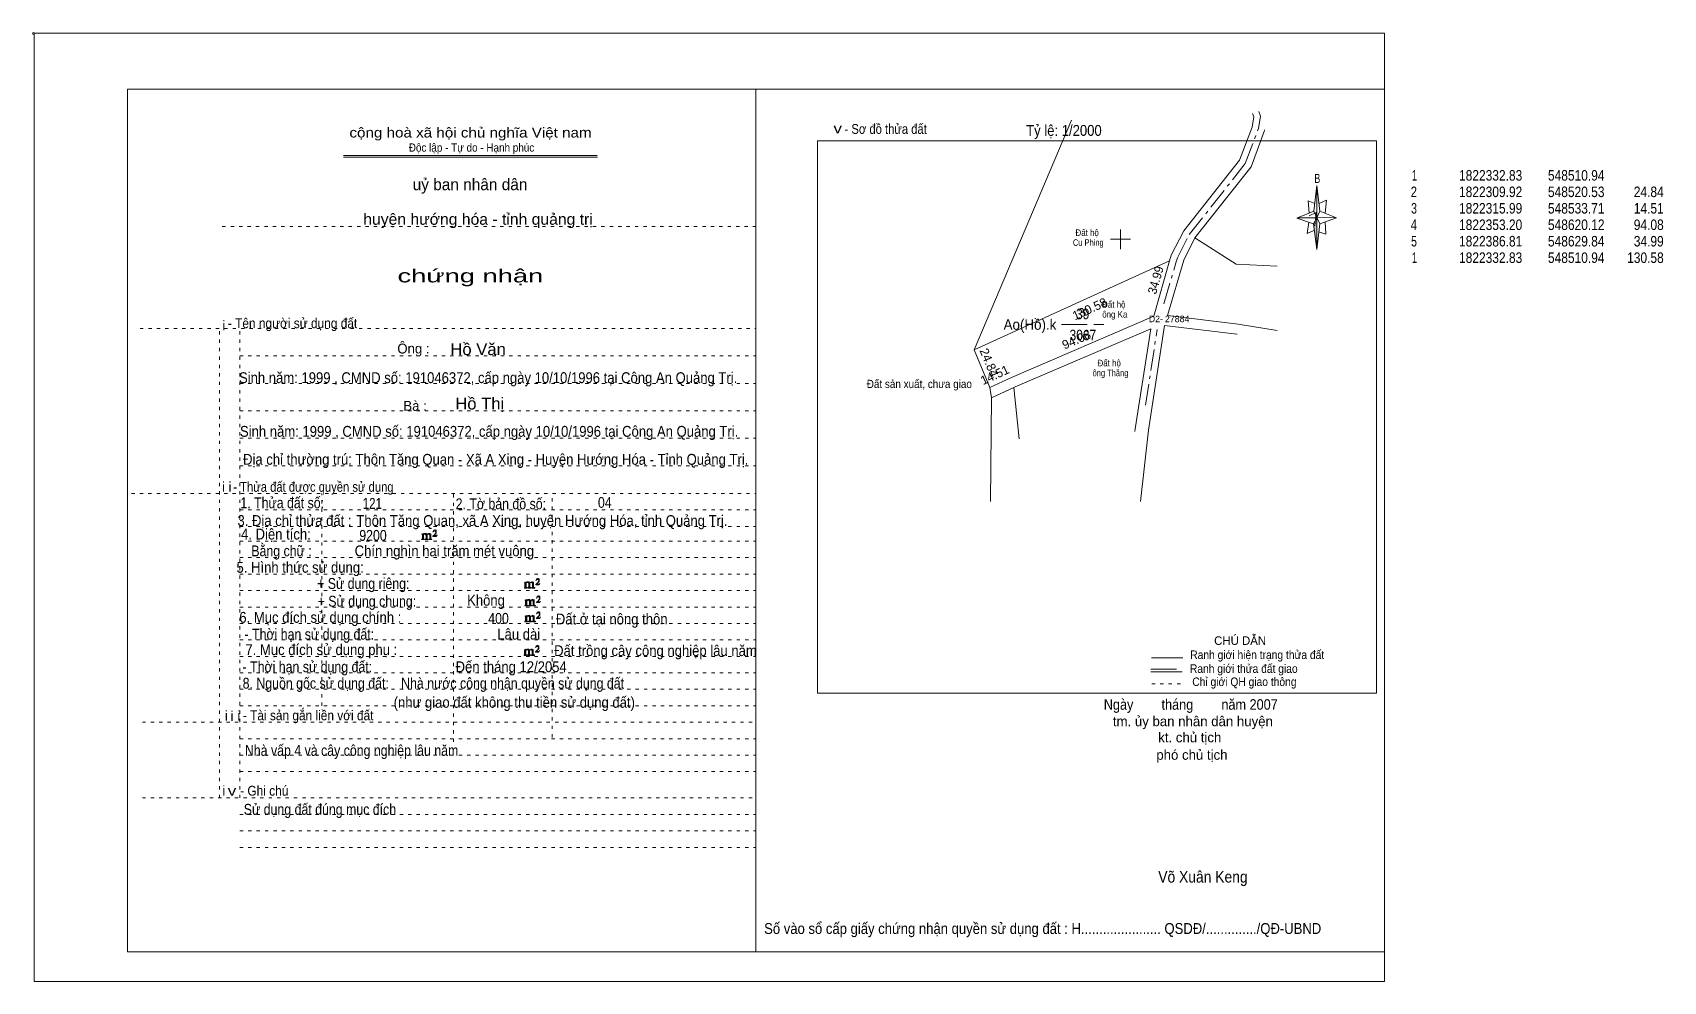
# Model space of a CAD drawing. Header units: centimetres. Extents: x -1.6 to 48, y -3.3 to 25.5.
import ezdxf
from ezdxf.enums import TextEntityAlignment as Align

# ---------------------------------------------------------------- set-up
doc = ezdxf.new("R2010")
doc.units = ezdxf.units.CM
doc.header["$LTSCALE"] = 0.13
for name, pattern in [('DOT_DASHED', [7.7, 5, -1.2, 0.3, -1.2]), ('DOTTED', [1.5, 0.3, -1.2]), ('LONG_DASHED', [7.5, 6, -1.5])]:
    doc.linetypes.add(name, pattern=pattern)
for name, color, linetype, lineweight in [('1', 7, 'DOTTED', 13), ('22', 7, 'Continuous', 13), ('33', 7, 'LONG_DASHED', 13), ('4', 7, 'Continuous', 13), ('5', 7, 'Continuous', 13), ('50', 7, 'Continuous', 13), ('53', 7, 'Continuous', 13)]:
    doc.layers.add(name, color=color, linetype=linetype, lineweight=lineweight)
for name, color, linetype in [('10', 7, 'Continuous'), ('23', 7, 'Continuous'), ('30', 7, 'Continuous'), ('52', 7, 'Continuous')]:
    doc.layers.add(name, color=color, linetype=linetype)

msp = doc.modelspace()

# ---------------------------------------------------------------- hatches: boundary and pattern name
at = {"layer": '5'}
msp.add_hatch(color=256, dxfattribs=at).paths.add_polyline_path([(37.46, 19.87), (37.46, 18.91), (37.36, 19.69)])
at = {"layer": '50'}
for points in [[(10.27, 10.13), (10.27, 10.12), (10.27, 10.11), (10.25, 10.11), (10.24, 10.11), (10.24, 10.1), (10.33, 10.1), (10.33, 10.11), (10.32, 10.11), (10.31, 10.11), (10.31, 10.12), (10.31, 10.13), (10.31, 10.24), (10.31, 10.25), (10.32, 10.26), (10.34, 10.26), (10.35, 10.26), (10.36, 10.26), (10.37, 10.25), (10.39, 10.22), (10.39, 10.13), (10.37, 10.12), (10.37, 10.11), (10.36, 10.11), (10.35, 10.11), (10.35, 10.1), (10.44, 10.1), (10.44, 10.11), (10.43, 10.11), (10.42, 10.11), (10.42, 10.12), (10.42, 10.13), (10.42, 10.24), (10.44, 10.26), (10.45, 10.26), (10.46, 10.26), (10.49, 10.26), (10.49, 10.25), (10.5, 10.24), (10.5, 10.22), (10.5, 10.13), (10.5, 10.12), (10.49, 10.11), (10.49, 10.11), (10.47, 10.11), (10.47, 10.1), (10.56, 10.1), (10.56, 10.11), (10.55, 10.11), (10.54, 10.11), (10.53, 10.12), (10.53, 10.13), (10.53, 10.2), (10.53, 10.25), (10.53, 10.26), (10.52, 10.27), (10.5, 10.28), (10.47, 10.28), (10.46, 10.28), (10.44, 10.27), (10.41, 10.25), (10.41, 10.26), (10.4, 10.28), (10.39, 10.28), (10.37, 10.28), (10.35, 10.28), (10.34, 10.28), (10.32, 10.26), (10.31, 10.26), (10.31, 10.25), (10.31, 10.25), (10.31, 10.26), (10.31, 10.28), (10.24, 10.26), (10.24, 10.26), (10.25, 10.26), (10.27, 10.25), (10.27, 10.24), (10.27, 10.23)], [(10.69, 10.19), (10.72, 10.24), (10.72, 10.24), (10.71, 10.22), (10.69, 10.22), (10.68, 10.22), (10.63, 10.22), (10.66, 10.26), (10.67, 10.27), (10.69, 10.28), (10.69, 10.3), (10.69, 10.32), (10.69, 10.34), (10.69, 10.35), (10.69, 10.37), (10.68, 10.38), (10.67, 10.38), (10.66, 10.39), (10.65, 10.39), (10.63, 10.38), (10.63, 10.38), (10.62, 10.37), (10.61, 10.35), (10.59, 10.33), (10.61, 10.33), (10.61, 10.35), (10.62, 10.35), (10.63, 10.36), (10.65, 10.36), (10.66, 10.36), (10.67, 10.35), (10.68, 10.35), (10.68, 10.32), (10.68, 10.3), (10.66, 10.28), (10.66, 10.26), (10.65, 10.25), (10.59, 10.2), (10.59, 10.19)], [(13.39, 8.66), (13.39, 8.65), (13.39, 8.64), (13.38, 8.64), (13.37, 8.64), (13.37, 8.62), (13.45, 8.62), (13.45, 8.64), (13.44, 8.64), (13.43, 8.64), (13.43, 8.65), (13.43, 8.66), (13.43, 8.77), (13.43, 8.78), (13.44, 8.79), (13.47, 8.79), (13.48, 8.79), (13.49, 8.79), (13.5, 8.78), (13.51, 8.74), (13.51, 8.66), (13.5, 8.65), (13.5, 8.64), (13.49, 8.64), (13.48, 8.64), (13.48, 8.62), (13.57, 8.62), (13.57, 8.64), (13.55, 8.64), (13.54, 8.64), (13.54, 8.65), (13.54, 8.66), (13.54, 8.77), (13.57, 8.79), (13.58, 8.79), (13.59, 8.79), (13.61, 8.79), (13.61, 8.78), (13.62, 8.77), (13.62, 8.74), (13.62, 8.66), (13.62, 8.65), (13.61, 8.64), (13.61, 8.64), (13.6, 8.64), (13.6, 8.62), (13.69, 8.62), (13.69, 8.64), (13.67, 8.64), (13.66, 8.64), (13.65, 8.65), (13.65, 8.66), (13.65, 8.73), (13.65, 8.78), (13.65, 8.79), (13.64, 8.8), (13.62, 8.81), (13.6, 8.81), (13.59, 8.81), (13.57, 8.8), (13.53, 8.78), (13.53, 8.79), (13.52, 8.81), (13.51, 8.81), (13.5, 8.81), (13.48, 8.81), (13.47, 8.81), (13.44, 8.79), (13.43, 8.79), (13.43, 8.78), (13.43, 8.78), (13.43, 8.79), (13.43, 8.81), (13.37, 8.79), (13.37, 8.79), (13.38, 8.79), (13.39, 8.78), (13.39, 8.77), (13.39, 8.76)], [(13.82, 8.72), (13.84, 8.77), (13.84, 8.77), (13.83, 8.74), (13.82, 8.74), (13.81, 8.74), (13.75, 8.74), (13.79, 8.79), (13.8, 8.8), (13.82, 8.81), (13.82, 8.83), (13.82, 8.84), (13.82, 8.87), (13.82, 8.88), (13.82, 8.9), (13.81, 8.91), (13.8, 8.91), (13.79, 8.92), (13.77, 8.92), (13.75, 8.91), (13.75, 8.91), (13.74, 8.9), (13.73, 8.88), (13.72, 8.86), (13.73, 8.86), (13.73, 8.88), (13.74, 8.88), (13.75, 8.89), (13.77, 8.89), (13.79, 8.89), (13.8, 8.88), (13.81, 8.88), (13.81, 8.84), (13.81, 8.83), (13.79, 8.81), (13.79, 8.79), (13.77, 8.78), (13.72, 8.73), (13.72, 8.72)], [(13.41, 8.12), (13.41, 8.11), (13.41, 8.1), (13.4, 8.1), (13.39, 8.1), (13.39, 8.09), (13.48, 8.09), (13.48, 8.1), (13.47, 8.1), (13.45, 8.1), (13.45, 8.11), (13.45, 8.12), (13.45, 8.23), (13.45, 8.24), (13.47, 8.26), (13.49, 8.26), (13.5, 8.26), (13.51, 8.26), (13.52, 8.24), (13.53, 8.21), (13.53, 8.12), (13.52, 8.11), (13.52, 8.1), (13.51, 8.1), (13.5, 8.1), (13.5, 8.09), (13.59, 8.09), (13.59, 8.1), (13.58, 8.1), (13.57, 8.1), (13.57, 8.11), (13.57, 8.12), (13.57, 8.23), (13.59, 8.26), (13.6, 8.26), (13.61, 8.26), (13.63, 8.26), (13.63, 8.24), (13.64, 8.23), (13.64, 8.21), (13.64, 8.12), (13.64, 8.11), (13.63, 8.1), (13.63, 8.1), (13.62, 8.1), (13.62, 8.09), (13.71, 8.09), (13.71, 8.1), (13.7, 8.1), (13.69, 8.1), (13.67, 8.11), (13.67, 8.12), (13.67, 8.2), (13.67, 8.24), (13.67, 8.26), (13.66, 8.27), (13.64, 8.28), (13.62, 8.28), (13.61, 8.28), (13.59, 8.27), (13.55, 8.24), (13.55, 8.26), (13.54, 8.28), (13.53, 8.28), (13.52, 8.28), (13.5, 8.28), (13.49, 8.28), (13.47, 8.26), (13.45, 8.26), (13.45, 8.24), (13.45, 8.24), (13.45, 8.26), (13.45, 8.28), (13.39, 8.26), (13.39, 8.26), (13.4, 8.26), (13.41, 8.24), (13.41, 8.23), (13.41, 8.22)], [(13.84, 8.19), (13.86, 8.23), (13.86, 8.23), (13.85, 8.21), (13.84, 8.21), (13.83, 8.21), (13.77, 8.21), (13.81, 8.26), (13.82, 8.27), (13.84, 8.28), (13.84, 8.3), (13.84, 8.31), (13.84, 8.33), (13.84, 8.34), (13.84, 8.37), (13.83, 8.38), (13.82, 8.38), (13.81, 8.39), (13.8, 8.39), (13.77, 8.38), (13.77, 8.38), (13.76, 8.37), (13.75, 8.34), (13.74, 8.32), (13.75, 8.32), (13.75, 8.34), (13.76, 8.34), (13.77, 8.36), (13.8, 8.36), (13.81, 8.36), (13.82, 8.34), (13.83, 8.34), (13.83, 8.31), (13.83, 8.3), (13.81, 8.28), (13.81, 8.26), (13.8, 8.24), (13.74, 8.2), (13.74, 8.19)], [(13.41, 7.64), (13.41, 7.63), (13.41, 7.62), (13.4, 7.62), (13.39, 7.62), (13.39, 7.6), (13.47, 7.6), (13.47, 7.62), (13.46, 7.62), (13.45, 7.62), (13.45, 7.63), (13.45, 7.64), (13.45, 7.75), (13.45, 7.76), (13.46, 7.77), (13.49, 7.77), (13.5, 7.77), (13.51, 7.77), (13.52, 7.76), (13.53, 7.72), (13.53, 7.64), (13.52, 7.63), (13.52, 7.62), (13.51, 7.62), (13.5, 7.62), (13.5, 7.6), (13.59, 7.6), (13.59, 7.62), (13.57, 7.62), (13.56, 7.62), (13.56, 7.63), (13.56, 7.64), (13.56, 7.75), (13.59, 7.77), (13.6, 7.77), (13.61, 7.77), (13.63, 7.77), (13.63, 7.76), (13.64, 7.75), (13.64, 7.72), (13.64, 7.64), (13.64, 7.63), (13.63, 7.62), (13.63, 7.62), (13.62, 7.62), (13.62, 7.6), (13.71, 7.6), (13.71, 7.62), (13.69, 7.62), (13.68, 7.62), (13.67, 7.63), (13.67, 7.64), (13.67, 7.71), (13.67, 7.76), (13.67, 7.77), (13.66, 7.78), (13.64, 7.79), (13.62, 7.79), (13.61, 7.79), (13.59, 7.78), (13.55, 7.76), (13.55, 7.77), (13.54, 7.79), (13.53, 7.79), (13.52, 7.79), (13.5, 7.79), (13.49, 7.79), (13.46, 7.77), (13.45, 7.77), (13.45, 7.76), (13.45, 7.76), (13.45, 7.77), (13.45, 7.79), (13.39, 7.77), (13.39, 7.77), (13.4, 7.77), (13.41, 7.76), (13.41, 7.75), (13.41, 7.74)], [(13.84, 7.7), (13.86, 7.75), (13.86, 7.75), (13.85, 7.72), (13.84, 7.72), (13.83, 7.72), (13.77, 7.72), (13.81, 7.77), (13.82, 7.78), (13.84, 7.79), (13.84, 7.81), (13.84, 7.82), (13.84, 7.85), (13.84, 7.86), (13.84, 7.88), (13.83, 7.89), (13.82, 7.89), (13.81, 7.9), (13.79, 7.9), (13.77, 7.89), (13.77, 7.89), (13.76, 7.88), (13.75, 7.86), (13.74, 7.84), (13.75, 7.84), (13.75, 7.86), (13.76, 7.86), (13.77, 7.87), (13.79, 7.87), (13.81, 7.87), (13.82, 7.86), (13.83, 7.86), (13.83, 7.82), (13.83, 7.81), (13.81, 7.79), (13.81, 7.77), (13.79, 7.76), (13.74, 7.71), (13.74, 7.7)], [(13.38, 6.62), (13.38, 6.61), (13.38, 6.6), (13.37, 6.6), (13.36, 6.6), (13.36, 6.58), (13.44, 6.58), (13.44, 6.6), (13.43, 6.6), (13.42, 6.6), (13.42, 6.61), (13.42, 6.62), (13.42, 6.73), (13.42, 6.74), (13.43, 6.75), (13.46, 6.75), (13.47, 6.75), (13.48, 6.75), (13.49, 6.74), (13.5, 6.7), (13.5, 6.62), (13.49, 6.61), (13.49, 6.6), (13.48, 6.6), (13.47, 6.6), (13.47, 6.58), (13.56, 6.58), (13.56, 6.6), (13.54, 6.6), (13.53, 6.6), (13.53, 6.61), (13.53, 6.62), (13.53, 6.73), (13.56, 6.75), (13.57, 6.75), (13.58, 6.75), (13.6, 6.75), (13.6, 6.74), (13.61, 6.73), (13.61, 6.7), (13.61, 6.62), (13.61, 6.61), (13.6, 6.6), (13.6, 6.6), (13.59, 6.6), (13.59, 6.58), (13.68, 6.58), (13.68, 6.6), (13.66, 6.6), (13.65, 6.6), (13.64, 6.61), (13.64, 6.62), (13.64, 6.69), (13.64, 6.74), (13.64, 6.75), (13.63, 6.76), (13.61, 6.77), (13.59, 6.77), (13.58, 6.77), (13.56, 6.76), (13.52, 6.74), (13.52, 6.75), (13.51, 6.77), (13.5, 6.77), (13.49, 6.77), (13.47, 6.77), (13.46, 6.77), (13.43, 6.75), (13.42, 6.75), (13.42, 6.74), (13.42, 6.74), (13.42, 6.75), (13.42, 6.77), (13.36, 6.75), (13.36, 6.75), (13.37, 6.75), (13.38, 6.74), (13.38, 6.73), (13.38, 6.72)], [(13.81, 6.68), (13.83, 6.73), (13.83, 6.73), (13.82, 6.7), (13.81, 6.7), (13.8, 6.7), (13.74, 6.7), (13.78, 6.75), (13.79, 6.76), (13.81, 6.77), (13.81, 6.79), (13.81, 6.8), (13.81, 6.83), (13.81, 6.84), (13.81, 6.86), (13.8, 6.87), (13.79, 6.87), (13.78, 6.88), (13.76, 6.88), (13.74, 6.87), (13.74, 6.87), (13.73, 6.86), (13.72, 6.84), (13.71, 6.82), (13.72, 6.82), (13.72, 6.84), (13.73, 6.84), (13.74, 6.85), (13.76, 6.85), (13.78, 6.85), (13.79, 6.84), (13.8, 6.84), (13.8, 6.8), (13.8, 6.79), (13.78, 6.77), (13.78, 6.75), (13.76, 6.74), (13.71, 6.69), (13.71, 6.68)]]:
    msp.add_hatch(color=256, dxfattribs=at).paths.add_polyline_path(points)

# ---------------------------------------------------------------- linework, layer by layer
at = {"layer": '1', "linetype": 'Continuous'}
for p, q in [((1.31, -2.42), (1.31, 23.78)), ((1.31, 23.78), (39.51, 23.78)), ((20.41, -2.42), (20.41, 23.78)), ((39.51, -2.42), (39.51, 23.78)), ((7.87, 21.76), (15.58, 21.76)), ((7.87, 21.71), (15.59, 21.71)), ((37.36, 19.69), (36.85, 19.86)), ((1.31, -2.42), (39.51, -2.42))]:
    msp.add_line(p, q, dxfattribs=at)
at = {"layer": '1'}
for p, q in [((4.19, 19.61), (20.41, 19.61)), ((1.69, 16.51), (20.41, 16.51)), ((4.11, 2.25), (4.11, 16.51)), ((4.72, 2.25), (4.72, 16.51)), ((4.72, 15.68), (20.41, 15.68)), ((4.72, 14.84), (20.41, 14.84)), ((4.72, 14.01), (20.41, 14.01)), ((4.72, 13.18), (20.41, 13.18)), ((4.72, 12.34), (20.41, 12.34)), ((1.43, 11.5), (20.41, 11.5)), ((7.22, 5.05), (7.22, 11.5)), ((11.22, 3.95), (11.22, 11.5)), ((14.22, 4.09), (14.22, 11.5)), ((4.72, 11), (20.41, 11)), ((4.72, 10.5), (20.41, 10.5)), ((4.72, 10.05), (20.41, 10.05)), ((4.72, 9.55), (20.41, 9.55)), ((4.72, 9.05), (20.41, 9.05)), ((4.72, 8.55), (20.41, 8.55)), ((4.72, 8.05), (20.41, 8.05)), ((4.72, 7.55), (20.41, 7.55)), ((4.72, 7.05), (20.41, 7.05)), ((4.72, 6.55), (20.41, 6.55)), ((4.72, 6.05), (20.41, 6.05)), ((4.72, 5.55), (20.41, 5.55)), ((4.72, 5.05), (20.41, 5.05)), ((1.76, 4.55), (20.41, 4.55)), ((4.72, 4.05), (20.41, 4.05)), ((4.72, 3.55), (20.41, 3.55)), ((4.72, 3.05), (20.41, 3.05)), ((1.76, 2.25), (20.41, 2.25)), ((4.72, 1.75), (20.41, 1.75)), ((4.72, 1.25), (20.41, 1.25)), ((4.72, 0.75), (20.41, 0.75))]:
    msp.add_line(p, q, dxfattribs=at)
at = {"layer": '1', "linetype": 'Continuous'}
msp.add_lwpolyline([(-1.53, -3.32), (39.51, -3.32), (39.51, 25.48), (-1.53, 25.48)], close=True, dxfattribs=at)
msp.add_lwpolyline([(37.37, 19.49), (37.16, 19.39), (37.21, 19.74)], dxfattribs=at)
at = {"layer": '22'}
for p, q in [((30, 22.84), (27.04, 15.86)), ((27.04, 15.86), (32.98, 18.56)), ((32.5, 16.88), (32.98, 18.56)), ((27.04, 15.86), (27.52, 14.72)), ((27.52, 14.72), (27.57, 14.4)), ((27.57, 14.4), (27.54, 11.25)), ((27.57, 14.4), (28.25, 14.72)), ((28.25, 14.72), (28.41, 13.16))]:
    msp.add_line(p, q, dxfattribs=at)
at = {"layer": '22', "linetype": 'DOT_DASHED'}
for p, q in [((32.81, 17.26), (33.17, 18.5)), ((32.25, 14.18), (32.6, 16.48))]:
    msp.add_line(p, q, dxfattribs=at)
at = {"layer": '22'}
for points in [[(32.98, 18.56), (33.03, 18.74), (33.41, 19.48), (35.11, 21.62), (35.49, 22.62), (35.54, 22.94), (35.5, 23.04)], [(33.75, 19.26), (35.46, 21.42), (35.87, 22.52), (35.88, 22.54)], [(32.92, 16.9), (33.41, 18.58), (33.75, 19.26)], [(33.75, 19.26), (35, 18.46), (36.25, 18.4)], [(32.5, 16.88), (28.18, 15.02), (27.52, 14.72)], [(36.25, 16.45), (35.07, 16.64), (32.92, 16.9)], [(32.41, 16.5), (28.29, 14.74), (28.25, 14.72)], [(31.93, 13.38), (31.94, 13.46), (32.41, 16.5)], [(32.1, 11.25), (32.34, 13.42), (32.83, 16.6)], [(35.04, 16.34), (35.03, 16.34), (32.83, 16.6)]]:
    msp.add_lwpolyline(points, dxfattribs=at)
at = {"layer": '22', "linetype": 'DOT_DASHED'}
msp.add_lwpolyline([(33.17, 18.5), (33.22, 18.66), (33.58, 19.36), (35.28, 21.52), (35.68, 22.58), (35.74, 22.96), (35.69, 23.1)], dxfattribs=at)
at = {"layer": '33'}
msp.add_line((29.7, 16.63), (30.98, 16.63), dxfattribs=at)
at = {"layer": '4'}
for p, q in [((32.43, 6.51), (33.38, 6.51)), ((32.41, 6.08), (33.36, 6.08))]:
    msp.add_line(p, q, dxfattribs=at)
at = {"layer": '4', "linetype": 'LONG_DASHED'}
msp.add_line((32.41, 6.16), (33.36, 6.16), dxfattribs=at)
at = {"layer": '4', "linetype": 'DOTTED'}
msp.add_line((32.44, 5.72), (33.43, 5.72), dxfattribs=at)
at = {"layer": '4'}
msp.add_lwpolyline([(22.28, 22.21), (39.27, 22.21), (39.27, 5.43), (22.28, 5.43)], close=True, dxfattribs=at)
msp.add_circle((-1.55, 25.47), 0.025, dxfattribs=at)
at = {"layer": '5'}
for p, q in [((37.37, 20.07), (37.46, 20.85)), ((37.55, 20.07), (38.05, 19.87)), ((37.55, 19.69), (37.46, 18.91)), ((37.73, 19.37), (37.52, 19.45)), ((37.71, 19.75), (37.73, 19.37))]:
    msp.add_line(p, q, dxfattribs=at)
for points in [[(37.46, 20.85), (37.55, 20.07), (37.46, 19.87)], [(37.46, 19.87), (36.87, 19.87), (37.37, 20.07), (37.55, 19.69), (38.05, 19.87), (37.46, 19.89)], [(37.46, 19.87), (37.46, 18.91), (37.36, 19.69)]]:
    msp.add_lwpolyline(points, close=True, dxfattribs=at)
for points in [[(37.4, 20.31), (37.19, 20.39), (37.22, 20.01)], [(37.53, 20.31), (37.75, 20.41), (37.71, 20.01)], [(37.46, 19.87), (37.37, 20.07), (36.87, 19.87)], [(37.22, 19.93), (37.44, 20.03), (37.4, 19.63)], [(37.46, 19.87), (37.55, 19.69), (38.05, 19.87)]]:
    msp.add_lwpolyline(points, dxfattribs=at)
at = {"layer": '50'}
for points in [[(10.27, 10.13), (10.27, 10.12), (10.27, 10.11), (10.25, 10.11), (10.24, 10.11), (10.24, 10.1), (10.33, 10.1), (10.33, 10.11), (10.32, 10.11), (10.31, 10.11), (10.31, 10.12), (10.31, 10.13), (10.31, 10.24), (10.31, 10.25), (10.32, 10.26), (10.34, 10.26), (10.35, 10.26), (10.36, 10.26), (10.37, 10.25), (10.39, 10.22), (10.39, 10.13), (10.37, 10.12), (10.37, 10.11), (10.36, 10.11), (10.35, 10.11), (10.35, 10.1), (10.44, 10.1), (10.44, 10.11), (10.43, 10.11), (10.42, 10.11), (10.42, 10.12), (10.42, 10.13), (10.42, 10.24), (10.44, 10.26), (10.45, 10.26), (10.46, 10.26), (10.49, 10.26), (10.49, 10.25), (10.5, 10.24), (10.5, 10.22), (10.5, 10.13), (10.5, 10.12), (10.49, 10.11), (10.49, 10.11), (10.47, 10.11), (10.47, 10.1), (10.56, 10.1), (10.56, 10.11), (10.55, 10.11), (10.54, 10.11), (10.53, 10.12), (10.53, 10.13), (10.53, 10.2), (10.53, 10.25), (10.53, 10.26), (10.52, 10.27), (10.5, 10.28), (10.47, 10.28), (10.46, 10.28), (10.44, 10.27), (10.41, 10.25), (10.41, 10.26), (10.4, 10.28), (10.39, 10.28), (10.37, 10.28), (10.35, 10.28), (10.34, 10.28), (10.32, 10.26), (10.31, 10.26), (10.31, 10.25), (10.31, 10.25), (10.31, 10.26), (10.31, 10.28), (10.24, 10.26), (10.24, 10.26), (10.25, 10.26), (10.27, 10.25), (10.27, 10.24), (10.27, 10.23)], [(10.69, 10.19), (10.72, 10.24), (10.72, 10.24), (10.71, 10.22), (10.69, 10.22), (10.68, 10.22), (10.63, 10.22), (10.66, 10.26), (10.67, 10.27), (10.69, 10.28), (10.69, 10.3), (10.69, 10.32), (10.69, 10.34), (10.69, 10.35), (10.69, 10.37), (10.68, 10.38), (10.67, 10.38), (10.66, 10.39), (10.65, 10.39), (10.63, 10.38), (10.63, 10.38), (10.62, 10.37), (10.61, 10.35), (10.59, 10.33), (10.61, 10.33), (10.61, 10.35), (10.62, 10.35), (10.63, 10.36), (10.65, 10.36), (10.66, 10.36), (10.67, 10.35), (10.68, 10.35), (10.68, 10.32), (10.68, 10.3), (10.66, 10.28), (10.66, 10.26), (10.65, 10.25), (10.59, 10.2), (10.59, 10.19)], [(13.39, 8.66), (13.39, 8.65), (13.39, 8.64), (13.38, 8.64), (13.37, 8.64), (13.37, 8.62), (13.45, 8.62), (13.45, 8.64), (13.44, 8.64), (13.43, 8.64), (13.43, 8.65), (13.43, 8.66), (13.43, 8.77), (13.43, 8.78), (13.44, 8.79), (13.47, 8.79), (13.48, 8.79), (13.49, 8.79), (13.5, 8.78), (13.51, 8.74), (13.51, 8.66), (13.5, 8.65), (13.5, 8.64), (13.49, 8.64), (13.48, 8.64), (13.48, 8.62), (13.57, 8.62), (13.57, 8.64), (13.55, 8.64), (13.54, 8.64), (13.54, 8.65), (13.54, 8.66), (13.54, 8.77), (13.57, 8.79), (13.58, 8.79), (13.59, 8.79), (13.61, 8.79), (13.61, 8.78), (13.62, 8.77), (13.62, 8.74), (13.62, 8.66), (13.62, 8.65), (13.61, 8.64), (13.61, 8.64), (13.6, 8.64), (13.6, 8.62), (13.69, 8.62), (13.69, 8.64), (13.67, 8.64), (13.66, 8.64), (13.65, 8.65), (13.65, 8.66), (13.65, 8.73), (13.65, 8.78), (13.65, 8.79), (13.64, 8.8), (13.62, 8.81), (13.6, 8.81), (13.59, 8.81), (13.57, 8.8), (13.53, 8.78), (13.53, 8.79), (13.52, 8.81), (13.51, 8.81), (13.5, 8.81), (13.48, 8.81), (13.47, 8.81), (13.44, 8.79), (13.43, 8.79), (13.43, 8.78), (13.43, 8.78), (13.43, 8.79), (13.43, 8.81), (13.37, 8.79), (13.37, 8.79), (13.38, 8.79), (13.39, 8.78), (13.39, 8.77), (13.39, 8.76)], [(13.82, 8.72), (13.84, 8.77), (13.84, 8.77), (13.83, 8.74), (13.82, 8.74), (13.81, 8.74), (13.75, 8.74), (13.79, 8.79), (13.8, 8.8), (13.82, 8.81), (13.82, 8.83), (13.82, 8.84), (13.82, 8.87), (13.82, 8.88), (13.82, 8.9), (13.81, 8.91), (13.8, 8.91), (13.79, 8.92), (13.77, 8.92), (13.75, 8.91), (13.75, 8.91), (13.74, 8.9), (13.73, 8.88), (13.72, 8.86), (13.73, 8.86), (13.73, 8.88), (13.74, 8.88), (13.75, 8.89), (13.77, 8.89), (13.79, 8.89), (13.8, 8.88), (13.81, 8.88), (13.81, 8.84), (13.81, 8.83), (13.79, 8.81), (13.79, 8.79), (13.77, 8.78), (13.72, 8.73), (13.72, 8.72)], [(13.41, 8.12), (13.41, 8.11), (13.41, 8.1), (13.4, 8.1), (13.39, 8.1), (13.39, 8.09), (13.48, 8.09), (13.48, 8.1), (13.47, 8.1), (13.45, 8.1), (13.45, 8.11), (13.45, 8.12), (13.45, 8.23), (13.45, 8.24), (13.47, 8.26), (13.49, 8.26), (13.5, 8.26), (13.51, 8.26), (13.52, 8.24), (13.53, 8.21), (13.53, 8.12), (13.52, 8.11), (13.52, 8.1), (13.51, 8.1), (13.5, 8.1), (13.5, 8.09), (13.59, 8.09), (13.59, 8.1), (13.58, 8.1), (13.57, 8.1), (13.57, 8.11), (13.57, 8.12), (13.57, 8.23), (13.59, 8.26), (13.6, 8.26), (13.61, 8.26), (13.63, 8.26), (13.63, 8.24), (13.64, 8.23), (13.64, 8.21), (13.64, 8.12), (13.64, 8.11), (13.63, 8.1), (13.63, 8.1), (13.62, 8.1), (13.62, 8.09), (13.71, 8.09), (13.71, 8.1), (13.7, 8.1), (13.69, 8.1), (13.67, 8.11), (13.67, 8.12), (13.67, 8.2), (13.67, 8.24), (13.67, 8.26), (13.66, 8.27), (13.64, 8.28), (13.62, 8.28), (13.61, 8.28), (13.59, 8.27), (13.55, 8.24), (13.55, 8.26), (13.54, 8.28), (13.53, 8.28), (13.52, 8.28), (13.5, 8.28), (13.49, 8.28), (13.47, 8.26), (13.45, 8.26), (13.45, 8.24), (13.45, 8.24), (13.45, 8.26), (13.45, 8.28), (13.39, 8.26), (13.39, 8.26), (13.4, 8.26), (13.41, 8.24), (13.41, 8.23), (13.41, 8.22)], [(13.84, 8.19), (13.86, 8.23), (13.86, 8.23), (13.85, 8.21), (13.84, 8.21), (13.83, 8.21), (13.77, 8.21), (13.81, 8.26), (13.82, 8.27), (13.84, 8.28), (13.84, 8.3), (13.84, 8.31), (13.84, 8.33), (13.84, 8.34), (13.84, 8.37), (13.83, 8.38), (13.82, 8.38), (13.81, 8.39), (13.8, 8.39), (13.77, 8.38), (13.77, 8.38), (13.76, 8.37), (13.75, 8.34), (13.74, 8.32), (13.75, 8.32), (13.75, 8.34), (13.76, 8.34), (13.77, 8.36), (13.8, 8.36), (13.81, 8.36), (13.82, 8.34), (13.83, 8.34), (13.83, 8.31), (13.83, 8.3), (13.81, 8.28), (13.81, 8.26), (13.8, 8.24), (13.74, 8.2), (13.74, 8.19)], [(13.41, 7.64), (13.41, 7.63), (13.41, 7.62), (13.4, 7.62), (13.39, 7.62), (13.39, 7.6), (13.47, 7.6), (13.47, 7.62), (13.46, 7.62), (13.45, 7.62), (13.45, 7.63), (13.45, 7.64), (13.45, 7.75), (13.45, 7.76), (13.46, 7.77), (13.49, 7.77), (13.5, 7.77), (13.51, 7.77), (13.52, 7.76), (13.53, 7.72), (13.53, 7.64), (13.52, 7.63), (13.52, 7.62), (13.51, 7.62), (13.5, 7.62), (13.5, 7.6), (13.59, 7.6), (13.59, 7.62), (13.57, 7.62), (13.56, 7.62), (13.56, 7.63), (13.56, 7.64), (13.56, 7.75), (13.59, 7.77), (13.6, 7.77), (13.61, 7.77), (13.63, 7.77), (13.63, 7.76), (13.64, 7.75), (13.64, 7.72), (13.64, 7.64), (13.64, 7.63), (13.63, 7.62), (13.63, 7.62), (13.62, 7.62), (13.62, 7.6), (13.71, 7.6), (13.71, 7.62), (13.69, 7.62), (13.68, 7.62), (13.67, 7.63), (13.67, 7.64), (13.67, 7.71), (13.67, 7.76), (13.67, 7.77), (13.66, 7.78), (13.64, 7.79), (13.62, 7.79), (13.61, 7.79), (13.59, 7.78), (13.55, 7.76), (13.55, 7.77), (13.54, 7.79), (13.53, 7.79), (13.52, 7.79), (13.5, 7.79), (13.49, 7.79), (13.46, 7.77), (13.45, 7.77), (13.45, 7.76), (13.45, 7.76), (13.45, 7.77), (13.45, 7.79), (13.39, 7.77), (13.39, 7.77), (13.4, 7.77), (13.41, 7.76), (13.41, 7.75), (13.41, 7.74)], [(13.84, 7.7), (13.86, 7.75), (13.86, 7.75), (13.85, 7.72), (13.84, 7.72), (13.83, 7.72), (13.77, 7.72), (13.81, 7.77), (13.82, 7.78), (13.84, 7.79), (13.84, 7.81), (13.84, 7.82), (13.84, 7.85), (13.84, 7.86), (13.84, 7.88), (13.83, 7.89), (13.82, 7.89), (13.81, 7.9), (13.79, 7.9), (13.77, 7.89), (13.77, 7.89), (13.76, 7.88), (13.75, 7.86), (13.74, 7.84), (13.75, 7.84), (13.75, 7.86), (13.76, 7.86), (13.77, 7.87), (13.79, 7.87), (13.81, 7.87), (13.82, 7.86), (13.83, 7.86), (13.83, 7.82), (13.83, 7.81), (13.81, 7.79), (13.81, 7.77), (13.79, 7.76), (13.74, 7.71), (13.74, 7.7)], [(13.38, 6.62), (13.38, 6.61), (13.38, 6.6), (13.37, 6.6), (13.36, 6.6), (13.36, 6.58), (13.44, 6.58), (13.44, 6.6), (13.43, 6.6), (13.42, 6.6), (13.42, 6.61), (13.42, 6.62), (13.42, 6.73), (13.42, 6.74), (13.43, 6.75), (13.46, 6.75), (13.47, 6.75), (13.48, 6.75), (13.49, 6.74), (13.5, 6.7), (13.5, 6.62), (13.49, 6.61), (13.49, 6.6), (13.48, 6.6), (13.47, 6.6), (13.47, 6.58), (13.56, 6.58), (13.56, 6.6), (13.54, 6.6), (13.53, 6.6), (13.53, 6.61), (13.53, 6.62), (13.53, 6.73), (13.56, 6.75), (13.57, 6.75), (13.58, 6.75), (13.6, 6.75), (13.6, 6.74), (13.61, 6.73), (13.61, 6.7), (13.61, 6.62), (13.61, 6.61), (13.6, 6.6), (13.6, 6.6), (13.59, 6.6), (13.59, 6.58), (13.68, 6.58), (13.68, 6.6), (13.66, 6.6), (13.65, 6.6), (13.64, 6.61), (13.64, 6.62), (13.64, 6.69), (13.64, 6.74), (13.64, 6.75), (13.63, 6.76), (13.61, 6.77), (13.59, 6.77), (13.58, 6.77), (13.56, 6.76), (13.52, 6.74), (13.52, 6.75), (13.51, 6.77), (13.5, 6.77), (13.49, 6.77), (13.47, 6.77), (13.46, 6.77), (13.43, 6.75), (13.42, 6.75), (13.42, 6.74), (13.42, 6.74), (13.42, 6.75), (13.42, 6.77), (13.36, 6.75), (13.36, 6.75), (13.37, 6.75), (13.38, 6.74), (13.38, 6.73), (13.38, 6.72)], [(13.81, 6.68), (13.83, 6.73), (13.83, 6.73), (13.82, 6.7), (13.81, 6.7), (13.8, 6.7), (13.74, 6.7), (13.78, 6.75), (13.79, 6.76), (13.81, 6.77), (13.81, 6.79), (13.81, 6.8), (13.81, 6.83), (13.81, 6.84), (13.81, 6.86), (13.8, 6.87), (13.79, 6.87), (13.78, 6.88), (13.76, 6.88), (13.74, 6.87), (13.74, 6.87), (13.73, 6.86), (13.72, 6.84), (13.71, 6.82), (13.72, 6.82), (13.72, 6.84), (13.73, 6.84), (13.74, 6.85), (13.76, 6.85), (13.78, 6.85), (13.79, 6.84), (13.8, 6.84), (13.8, 6.8), (13.8, 6.79), (13.78, 6.77), (13.78, 6.75), (13.76, 6.74), (13.71, 6.69), (13.71, 6.68)]]:
    msp.add_lwpolyline(points, close=True, dxfattribs=at)
at = {"layer": '53'}
for p, q in [((31.49, 18.92), (31.49, 19.52)), ((31.19, 19.22), (31.79, 19.22))]:
    msp.add_line(p, q, dxfattribs=at)

# ---------------------------------------------------------------- texts
at = {"layer": '1'}
for s, height, width, p in [('cộng hoà xã hội chủ nghĩa Việt nam', 0.3, 1.15, (11.735, 22.31)), ('v', 0.3, 1.3, (22.895, 22.44)), ('- Sơ đồ thửa đất ', 0.3, 0.85, (24.4, 22.42)), ('Độc lập - Tự do - Hạnh phúc', 0.25, 0.9, (11.765, 21.88)), ('chứng nhận', 0.4, 1.55, (11.73, 17.91)), ('- Tên người sử dụng đất', 0.3, 0.9, (6.325, 16.52)), ('- Thửa đất được quyền sử dụng', 0.3, 0.85, (6.96, 11.55)), ('- Tài sản gắn liền với đất ', 0.3, 0.9, (6.85, 4.61)), ('v', 0.3, 1.3, (4.485, 2.32)), ('- Ghi chú', 0.3, 0.9, (5.465, 2.32))]:
    msp.add_text(s, height=height, dxfattribs=dict(at, width=width)).set_placement(p, align=Align.CENTER)
for s, height, p in [('uỷ ban nhân dân', 0.35, (11.72, 20.71)), ('i', 0.3, (4.235, 16.45)), ('i', 0.3, (4.225, 11.55)), ('i', 0.3, (4.425, 11.55)), ('i', 0.3, (4.315, 4.6)), ('i', 0.3, (4.485, 4.59)), ('i', 0.3, (4.695, 4.6)), ('i', 0.3, (4.235, 2.32))]:
    msp.add_text(s, height=height, dxfattribs=at).set_placement(p, align=Align.CENTER)
at = {"layer": '10', "width": 0.9}
msp.add_text('Võ Xuân Keng', height=0.35, dxfattribs=at).set_placement((33.995, -0.32), align=Align.CENTER)
at = {"layer": '22', "width": 0.9}
msp.add_text('Đất sản xuất, chưa giao', height=0.25, dxfattribs=at).set_placement((25.375, 14.7), align=Align.CENTER)
at = {"layer": '23'}
for s, width, p in [('Đất hộ ', 0.9, (30.51, 19.32)), ('Cu Phing', 0.85, (30.51, 19.02)), ('Đất hộ ', 0.9, (31.32, 17.14)), ('ông Ka', 0.9, (31.315, 16.84)), ('Đất hộ ', 0.9, (31.18, 15.36)), ('ông Thăng', 0.85, (31.185, 15.06))]:
    msp.add_text(s, height=0.2, dxfattribs=dict(at, width=width)).set_placement(p, align=Align.CENTER)
at = {"layer": '30'}
for s, width, p in [('1', 0.65, (40.5, 21)), ('1822332.83', 0.85, (43.7, 21)), ('548510.94', 0.85, (46.2, 21)), ('548510.94', 0.85, (46.2, 21)), ('2', 0.8, (40.5, 20.5)), ('1822309.92', 0.85, (43.7, 20.5)), ('548520.53', 0.85, (46.2, 20.5)), ('24.84', 0.85, (48, 20.5)), ('3', 0.75, (40.5, 20)), ('1822315.99', 0.85, (43.7, 20)), ('548533.71', 0.85, (46.2, 20)), ('14.51', 0.85, (48, 20)), ('4', 0.8, (40.5, 19.5)), ('1822353.20', 0.85, (43.7, 19.5)), ('548620.12', 0.85, (46.2, 19.5)), ('94.08', 0.85, (48, 19.5)), ('5', 0.75, (40.5, 19)), ('1822386.81', 0.85, (43.7, 19)), ('548629.84', 0.85, (46.2, 19)), ('34.99', 0.85, (48, 19)), ('1', 0.65, (40.5, 18.5)), ('1822332.83', 0.85, (43.7, 18.5)), ('548510.94', 0.85, (46.2, 18.5)), ('130.58', 0.85, (48, 18.5))]:
    msp.add_text(s, height=0.32, dxfattribs=dict(at, width=width)).set_placement(p, align=Align.RIGHT)
at = {"layer": '30', "width": 0.95}
msp.add_text('34.99', height=0.27, rotation=73.87, dxfattribs=at).set_placement((32.689, 17.942), align=Align.CENTER)
at = {"layer": '30'}
for s, rotation, p in [('130.58', 24.418, (30.609, 16.982)), ('94.08', 23.298, (30.202, 16.047)), ('24.84', 292.714, (27.375, 15.422)), ('14.51', 24.728, (27.724, 14.976))]:
    msp.add_text(s, height=0.27, rotation=rotation, dxfattribs=at).set_placement(p, align=Align.CENTER)
at = {"layer": '33', "width": 0.85}
for s, p in [('39', (30.34, 16.79)), ('3067', (30.345, 16.15))]:
    msp.add_text(s, height=0.32, dxfattribs=at).set_placement(p, align=Align.CENTER)
at = {"layer": '33', "width": 0.95}
msp.add_text('Ao(Hồ).k', height=0.32, dxfattribs=at).set_placement((29.54, 16.47), align=Align.RIGHT)
at = {"layer": '4', "width": 0.9}
for s, height, p in [('Tỷ lệ: 1/2000', 0.33, (29.77, 22.36)), ('Ranh giới hiện trạng thửa đất', 0.2591, (35.645, 6.47)), ('Ranh giới thửa đất giao ', 0.2591, (35.28, 6.05)), ('Chỉ giới QH giao thông', 0.2591, (35.255, 5.65))]:
    msp.add_text(s, height=height, dxfattribs=at).set_placement(p, align=Align.CENTER)
at = {"layer": '4'}
msp.add_text('CHÚ DẪN', height=0.2591, dxfattribs=at).set_placement((35.125, 6.9), align=Align.CENTER)
at = {"layer": '5', "width": 0.75}
msp.add_text('B', height=0.276, dxfattribs=at).set_placement((37.47, 20.93), align=Align.CENTER)
at = {"layer": '50'}
for s, height, width, p in [('  huyện hướng hóa - tỉnh quảng trị', 0.34, 1.05, (11.83, 19.66)), ('Hồ Văn', 0.36, 1.05, (11.965, 15.7)), ('Sinh năm: 1999 , CMND số: 191046372, cấp ngày 10/10/1996 tại Công An Quảng Trị.', 0.33, 0.9, (12.27, 14.85)), ('Hồ Thị', 0.36, 1.05, (12.015, 14.05)), ('Sinh năm: 1999 , CMND số: 191046372, cấp ngày 10/10/1996 tại Công An Quảng Trị.', 0.33, 0.9, (12.3, 13.22)), ('Địa chỉ thường trú: Thôn Tăng Quan - Xã A Xing - Huyện Hướng Hóa - Tỉnh Quảng Trị.', 0.33, 0.9, (12.5, 12.37)), ('1. Thửa đất số:  ', 0.33, 0.85, (6.115, 11.05)), ('121', 0.33, 0.8, (8.75, 11.03)), ('2. Tờ bản đồ số:  ', 0.33, 0.85, (12.76, 11.02)), ('04', 0.33, 0.85, (15.815, 11.06)), ('3. Địa chỉ thửa đất : ', 0.33, 0.9, (6.44, 10.51)), ('4. Diện tích: ', 0.33, 0.9, (5.875, 10.1)), ('Thôn Tăng Quan, xã A Xing, huyện Hướng Hóa, tỉnh Quảng Trị.', 0.33, 0.9, (13.905, 10.51)), ('Bằng chữ :', 0.33, 0.85, (5.99, 9.59)), ('Chín nghìn hai trăm mét vuông', 0.33, 0.9, (10.94, 9.59)), ('9200', 0.33, 0.85, (8.77, 10.06)), ('5. Hình thức sử dụng:', 0.33, 0.9, (6.555, 9.09)), ('+ Sử dụng riêng:', 0.33, 0.85, (8.475, 8.6)), ('Không', 0.33, 0.9, (12.205, 8.09)), ('6. Mục đích sử dụng chính :', 0.33, 0.9, (7.17, 7.57)), ('+ Sử dụng chung:', 0.33, 0.85, (8.585, 8.06)), ('400', 0.33, 0.85, (12.585, 7.54)), ('Đất ở tại nông thôn', 0.33, 0.9, (16.025, 7.52)), ('- Thời hạn sử dụng đất:', 0.33, 0.85, (6.835, 7.06)), ('7. Mục đích sử dụng phụ :', 0.33, 0.9, (7.2, 6.59)), ('Lâu dài', 0.33, 0.9, (13.2, 7.06)), ('Đất trồng cây công nghiệp lâu năm', 0.33, 0.9, (17.355, 6.56)), ('- Thời hạn sử dụng đất:', 0.33, 0.85, (6.775, 6.07)), ('Đến tháng 12/2054', 0.33, 0.9, (12.97, 6.07)), ('8. Nguồn gốc sử dụng đất:', 0.33, 0.85, (7.03, 5.57)), ('Nhà nước công nhận quyền sử dụng đất ', 0.33, 0.85, (13.065, 5.57)), ('(như giao đất không thu tiền sử dụng đất)', 0.33, 0.9, (13.065, 4.99)), ('Ngày        tháng        năm 2007', 0.32, 0.9, (33.625, 4.93)), ('Nhà vấp 4 và cây công nghiệp lâu năm', 0.33, 0.85, (8.12, 3.53)), ('Sử dụng đất đúng mục đích ', 0.33, 0.85, (7.21, 1.74)), ('Số vào sổ cấp giấy chứng nhận quyền sử dụng đất : H...................... QSDĐ/............../QĐ-UBND', 0.33, 0.9, (29.125, -1.88))]:
    msp.add_text(s, height=height, dxfattribs=dict(at, width=width)).set_placement(p, align=Align.CENTER)
for s, p in [('Ông :', (10, 15.75)), ('Bà :', (10.05, 14.01)), ('tm. ủy ban nhân dân huyện ', (33.745, 4.43)), ('kt. chủ tịch', (33.595, 3.94)), ('phó chủ tịch', (33.66, 3.41))]:
    msp.add_text(s, height=0.3, dxfattribs=at).set_placement(p, align=Align.CENTER)
at = {"layer": '52'}
msp.add_text('D2-', height=0.2, dxfattribs=at).set_placement((32.78, 16.7), align=Align.RIGHT)
msp.add_text('27884', height=0.2, dxfattribs=at).set_placement((32.84, 16.7))

doc.saveas('drawing.dxf')
